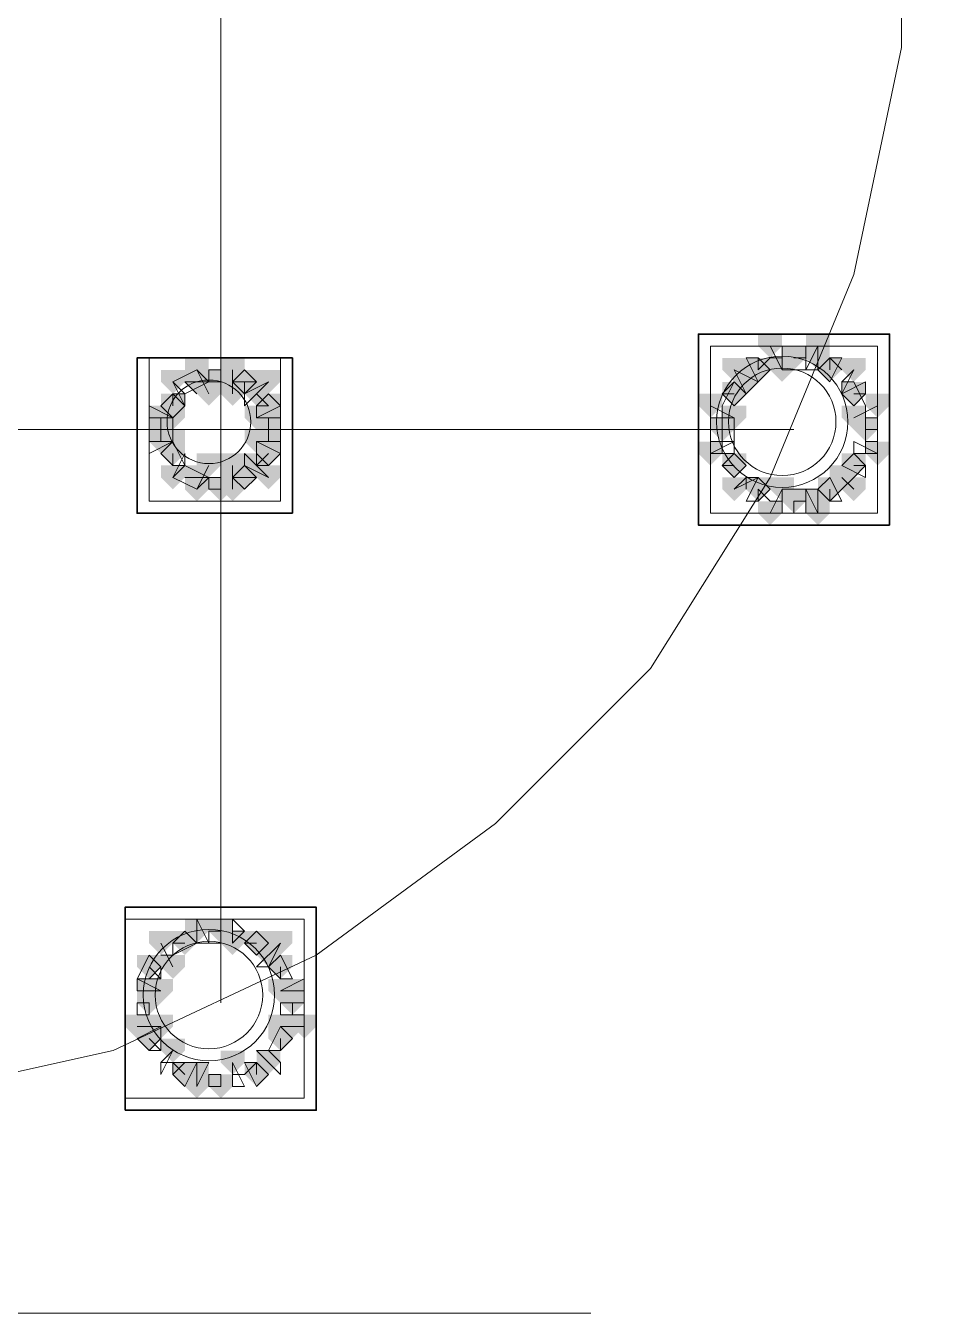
# Model space of a CAD drawing. Header units: millimetres. Extents: x 2315 to 4619, y 1334 to 1897.
# Drawn here: x 3893.54 to 3898.27, y 1534.67 to 1541.26 of the extents above; entities that cross this region are included whole.
import ezdxf

# ---------------------------------------------------------------- set-up
doc = ezdxf.new("R2010")
doc.units = ezdxf.units.MM
doc.linetypes.add('PDF_IMPORT', pattern=[1, 0.8, -0.2])
for name, color, linetype, true_color in [('PDF_10', 7, 'Continuous', 0x00b85c), ('PDF_AXIS', 7, 'Continuous', 0x00b85c), ('PDF_柱构件', 7, 'Continuous', 0x00b85c), ('PDF_转运站初步方案', 7, 'Continuous', 0x00b85c)]:
    doc.layers.add(name, color=color, linetype=linetype, true_color=true_color)
doc.layers.add('PDF_中心线层', color=1, linetype='Continuous')
doc.layers.add('PDF_粗实线层', color=7, linetype='Continuous')

msp = doc.modelspace()

# ---------------------------------------------------------------- hatches: boundary and pattern name
at = {"layer": 'PDF_10', "transparency": 33554559}
for points in [[(3897.4738, 1539.6195), (3897.4128, 1539.6195), (3897.4128, 1539.5584), (3897.4738, 1539.4974), (3897.5349, 1539.5584), (3897.5349, 1539.6195)], [(3897.4738, 1539.6195), (3897.4128, 1539.6195), (3897.4128, 1539.5584), (3897.4738, 1539.4974), (3897.5349, 1539.5584), (3897.5349, 1539.6195)], [(3897.4738, 1539.6195), (3897.4128, 1539.6195), (3897.4128, 1539.5584), (3897.4738, 1539.4974), (3897.5349, 1539.5584), (3897.5349, 1539.6195)], [(3897.2906, 1539.5584), (3897.2295, 1539.5584), (3897.2295, 1539.4974), (3897.2906, 1539.4363), (3897.3517, 1539.4974), (3897.3517, 1539.5584)], [(3897.2906, 1539.5584), (3897.2295, 1539.5584), (3897.2295, 1539.4974), (3897.2906, 1539.4363), (3897.3517, 1539.4974), (3897.3517, 1539.5584)], [(3897.6571, 1539.5584), (3897.596, 1539.5584), (3897.596, 1539.4974), (3897.6571, 1539.4363), (3897.7182, 1539.4974), (3897.7182, 1539.5584)], [(3897.6571, 1539.5584), (3897.596, 1539.5584), (3897.596, 1539.4974), (3897.6571, 1539.4363), (3897.7182, 1539.4974), (3897.7182, 1539.5584)], [(3894.4198, 1539.4974), (3894.3587, 1539.4974), (3894.3587, 1539.4363), (3894.4198, 1539.3752), (3894.4809, 1539.4363), (3894.4809, 1539.4974)], [(3894.4198, 1539.4974), (3894.3587, 1539.4974), (3894.3587, 1539.4363), (3894.4198, 1539.3752), (3894.4809, 1539.4363), (3894.4809, 1539.4974)], [(3894.542, 1539.4974), (3894.4809, 1539.4974), (3894.4809, 1539.4363), (3894.542, 1539.3752), (3894.603, 1539.4363), (3894.603, 1539.4974)], [(3894.542, 1539.4974), (3894.4809, 1539.4974), (3894.4809, 1539.4363), (3894.542, 1539.3752), (3894.603, 1539.4363), (3894.603, 1539.4974)], [(3894.6641, 1539.4974), (3894.603, 1539.4974), (3894.603, 1539.4363), (3894.6641, 1539.3752), (3894.7252, 1539.4363), (3894.7252, 1539.4974)], [(3894.6641, 1539.4974), (3894.603, 1539.4974), (3894.603, 1539.4363), (3894.6641, 1539.3752), (3894.7252, 1539.4363), (3894.7252, 1539.4974)], [(3897.1684, 1539.4363), (3897.1074, 1539.4363), (3897.1074, 1539.3752), (3897.1684, 1539.3141), (3897.2295, 1539.3752), (3897.2295, 1539.4363)], [(3897.1684, 1539.4363), (3897.1074, 1539.4363), (3897.1074, 1539.3752), (3897.1684, 1539.3141), (3897.2295, 1539.3752), (3897.2295, 1539.4363)], [(3897.7793, 1539.4363), (3897.7182, 1539.4363), (3897.7182, 1539.3752), (3897.7793, 1539.3141), (3897.8403, 1539.3752), (3897.8403, 1539.4363)], [(3897.7793, 1539.4363), (3897.7182, 1539.4363), (3897.7182, 1539.3752), (3897.7793, 1539.3141), (3897.8403, 1539.3752), (3897.8403, 1539.4363)], [(3894.2976, 1539.3752), (3894.2365, 1539.3752), (3894.2365, 1539.3141), (3894.2976, 1539.253), (3894.3587, 1539.3141), (3894.3587, 1539.3752)], [(3894.2976, 1539.3752), (3894.2365, 1539.3752), (3894.2365, 1539.3141), (3894.2976, 1539.253), (3894.3587, 1539.3141), (3894.3587, 1539.3752)], [(3894.2976, 1539.3752), (3894.2365, 1539.3752), (3894.2365, 1539.3141), (3894.2976, 1539.253), (3894.3587, 1539.3141), (3894.3587, 1539.3752)], [(3894.7863, 1539.3752), (3894.7252, 1539.3752), (3894.7252, 1539.3141), (3894.7863, 1539.253), (3894.8474, 1539.3141), (3894.8474, 1539.3752)], [(3894.7863, 1539.3752), (3894.7252, 1539.3752), (3894.7252, 1539.3141), (3894.7863, 1539.253), (3894.8474, 1539.3141), (3894.8474, 1539.3752)], [(3894.2365, 1539.253), (3894.1755, 1539.253), (3894.1755, 1539.192), (3894.2365, 1539.1309), (3894.2976, 1539.192), (3894.2976, 1539.253)], [(3894.2365, 1539.253), (3894.1755, 1539.253), (3894.1755, 1539.192), (3894.2365, 1539.1309), (3894.2976, 1539.192), (3894.2976, 1539.253)], [(3894.7863, 1539.253), (3894.7252, 1539.253), (3894.7252, 1539.192), (3894.7863, 1539.1309), (3894.8474, 1539.192), (3894.8474, 1539.253)], [(3894.7863, 1539.253), (3894.7252, 1539.253), (3894.7252, 1539.192), (3894.7863, 1539.1309), (3894.8474, 1539.192), (3894.8474, 1539.253)], [(3897.1074, 1539.253), (3897.0463, 1539.253), (3897.0463, 1539.192), (3897.1074, 1539.1309), (3897.1684, 1539.192), (3897.1684, 1539.253)], [(3897.1074, 1539.253), (3897.0463, 1539.253), (3897.0463, 1539.192), (3897.1074, 1539.1309), (3897.1684, 1539.192), (3897.1684, 1539.253)], [(3897.1074, 1539.253), (3897.0463, 1539.253), (3897.0463, 1539.192), (3897.1074, 1539.1309), (3897.1684, 1539.192), (3897.1684, 1539.253)], [(3897.8403, 1539.253), (3897.7793, 1539.253), (3897.7793, 1539.192), (3897.8403, 1539.1309), (3897.9014, 1539.192), (3897.9014, 1539.253)], [(3897.8403, 1539.253), (3897.7793, 1539.253), (3897.7793, 1539.192), (3897.8403, 1539.1309), (3897.9014, 1539.192), (3897.9014, 1539.253)], [(3894.2976, 1539.1309), (3894.2365, 1539.1309), (3894.2365, 1539.0698), (3894.2976, 1539.0087), (3894.3587, 1539.0698), (3894.3587, 1539.1309)], [(3894.2976, 1539.1309), (3894.2365, 1539.1309), (3894.2365, 1539.0698), (3894.2976, 1539.0087), (3894.3587, 1539.0698), (3894.3587, 1539.1309)], [(3894.7863, 1539.1309), (3894.7252, 1539.1309), (3894.7252, 1539.0698), (3894.7863, 1539.0087), (3894.8474, 1539.0698), (3894.8474, 1539.1309)], [(3894.7863, 1539.1309), (3894.7252, 1539.1309), (3894.7252, 1539.0698), (3894.7863, 1539.0087), (3894.8474, 1539.0698), (3894.8474, 1539.1309)], [(3897.1684, 1539.0698), (3897.1074, 1539.0698), (3897.1074, 1539.0087), (3897.1684, 1538.9476), (3897.2295, 1539.0087), (3897.2295, 1539.0698)], [(3897.1684, 1539.0698), (3897.1074, 1539.0698), (3897.1074, 1539.0087), (3897.1684, 1538.9476), (3897.2295, 1539.0087), (3897.2295, 1539.0698)], [(3897.7793, 1539.0698), (3897.7182, 1539.0698), (3897.7182, 1539.0087), (3897.7793, 1538.9476), (3897.8403, 1539.0087), (3897.8403, 1539.0698)], [(3897.7793, 1539.0698), (3897.7182, 1539.0698), (3897.7182, 1539.0087), (3897.7793, 1538.9476), (3897.8403, 1539.0087), (3897.8403, 1539.0698)], [(3894.4198, 1539.0087), (3894.3587, 1539.0087), (3894.3587, 1538.9476), (3894.4198, 1538.8866), (3894.4809, 1538.9476), (3894.4809, 1539.0087)], [(3894.4198, 1539.0087), (3894.3587, 1539.0087), (3894.3587, 1538.9476), (3894.4198, 1538.8866), (3894.4809, 1538.9476), (3894.4809, 1539.0087)], [(3894.6641, 1539.0087), (3894.603, 1539.0087), (3894.603, 1538.9476), (3894.6641, 1538.8866), (3894.7252, 1538.9476), (3894.7252, 1539.0087)], [(3894.6641, 1539.0087), (3894.603, 1539.0087), (3894.603, 1538.9476), (3894.6641, 1538.8866), (3894.7252, 1538.9476), (3894.7252, 1539.0087)], [(3894.6641, 1539.0087), (3894.603, 1539.0087), (3894.603, 1538.9476), (3894.6641, 1538.8866), (3894.7252, 1538.9476), (3894.7252, 1539.0087)], [(3894.542, 1538.9476), (3894.4809, 1538.9476), (3894.4809, 1538.8866), (3894.542, 1538.8255), (3894.603, 1538.8866), (3894.603, 1538.9476)], [(3894.542, 1538.9476), (3894.4809, 1538.9476), (3894.4809, 1538.8866), (3894.542, 1538.8255), (3894.603, 1538.8866), (3894.603, 1538.9476)], [(3897.2906, 1538.9476), (3897.2295, 1538.9476), (3897.2295, 1538.8866), (3897.2906, 1538.8255), (3897.3517, 1538.8866), (3897.3517, 1538.9476)], [(3897.2906, 1538.9476), (3897.2295, 1538.9476), (3897.2295, 1538.8866), (3897.2906, 1538.8255), (3897.3517, 1538.8866), (3897.3517, 1538.9476)], [(3897.6571, 1538.9476), (3897.596, 1538.9476), (3897.596, 1538.8866), (3897.6571, 1538.8255), (3897.7182, 1538.8866), (3897.7182, 1538.9476)], [(3897.6571, 1538.9476), (3897.596, 1538.9476), (3897.596, 1538.8866), (3897.6571, 1538.8255), (3897.7182, 1538.8866), (3897.7182, 1538.9476)], [(3897.4738, 1538.8866), (3897.4128, 1538.8866), (3897.4128, 1538.8255), (3897.4738, 1538.7644), (3897.5349, 1538.8255), (3897.5349, 1538.8866)], [(3897.4738, 1538.8866), (3897.4128, 1538.8866), (3897.4128, 1538.8255), (3897.4738, 1538.7644), (3897.5349, 1538.8255), (3897.5349, 1538.8866)], [(3894.542, 1536.6876), (3894.4809, 1536.6876), (3894.4809, 1536.6265), (3894.542, 1536.5655), (3894.603, 1536.6265), (3894.603, 1536.6876)], [(3894.542, 1536.6876), (3894.4809, 1536.6876), (3894.4809, 1536.6265), (3894.542, 1536.5655), (3894.603, 1536.6265), (3894.603, 1536.6876)], [(3894.3587, 1536.6265), (3894.2976, 1536.6265), (3894.2976, 1536.5655), (3894.3587, 1536.5044), (3894.4198, 1536.5655), (3894.4198, 1536.6265)], [(3894.3587, 1536.6265), (3894.2976, 1536.6265), (3894.2976, 1536.5655), (3894.3587, 1536.5044), (3894.4198, 1536.5655), (3894.4198, 1536.6265)], [(3894.7252, 1536.6265), (3894.6641, 1536.6265), (3894.6641, 1536.5655), (3894.7252, 1536.5044), (3894.7863, 1536.5655), (3894.7863, 1536.6265)], [(3894.7252, 1536.6265), (3894.6641, 1536.6265), (3894.6641, 1536.5655), (3894.7252, 1536.5044), (3894.7863, 1536.5655), (3894.7863, 1536.6265)], [(3894.7252, 1536.6265), (3894.6641, 1536.6265), (3894.6641, 1536.5655), (3894.7252, 1536.5044), (3894.7863, 1536.5655), (3894.7863, 1536.6265)], [(3894.1755, 1536.5044), (3894.1144, 1536.5044), (3894.1144, 1536.4433), (3894.1755, 1536.3822), (3894.2365, 1536.4433), (3894.2365, 1536.5044)], [(3894.1755, 1536.5044), (3894.1144, 1536.5044), (3894.1144, 1536.4433), (3894.1755, 1536.3822), (3894.2365, 1536.4433), (3894.2365, 1536.5044)], [(3894.8474, 1536.5044), (3894.7863, 1536.5044), (3894.7863, 1536.4433), (3894.8474, 1536.3822), (3894.9084, 1536.4433), (3894.9084, 1536.5044)], [(3894.8474, 1536.5044), (3894.7863, 1536.5044), (3894.7863, 1536.4433), (3894.8474, 1536.3822), (3894.9084, 1536.4433), (3894.9084, 1536.5044)], [(3894.1755, 1536.3211), (3894.1144, 1536.3211), (3894.1144, 1536.2601), (3894.1755, 1536.199), (3894.2365, 1536.2601), (3894.2365, 1536.3211)], [(3894.1755, 1536.3211), (3894.1144, 1536.3211), (3894.1144, 1536.2601), (3894.1755, 1536.199), (3894.2365, 1536.2601), (3894.2365, 1536.3211)], [(3894.9084, 1536.3211), (3894.8474, 1536.3211), (3894.8474, 1536.2601), (3894.9084, 1536.199), (3894.9695, 1536.2601), (3894.9695, 1536.3211)], [(3894.9084, 1536.3211), (3894.8474, 1536.3211), (3894.8474, 1536.2601), (3894.9084, 1536.199), (3894.9695, 1536.2601), (3894.9695, 1536.3211)], [(3894.1755, 1536.1379), (3894.1144, 1536.1379), (3894.1144, 1536.0768), (3894.1755, 1536.0157), (3894.2365, 1536.0768), (3894.2365, 1536.1379)], [(3894.1755, 1536.1379), (3894.1144, 1536.1379), (3894.1144, 1536.0768), (3894.1755, 1536.0157), (3894.2365, 1536.0768), (3894.2365, 1536.1379)], [(3894.8474, 1536.1379), (3894.7863, 1536.1379), (3894.7863, 1536.0768), (3894.8474, 1536.0157), (3894.9084, 1536.0768), (3894.9084, 1536.1379)], [(3894.8474, 1536.1379), (3894.7863, 1536.1379), (3894.7863, 1536.0768), (3894.8474, 1536.0157), (3894.9084, 1536.0768), (3894.9084, 1536.1379)], [(3894.3587, 1535.9547), (3894.2976, 1535.9547), (3894.2976, 1535.8936), (3894.3587, 1535.8325), (3894.4198, 1535.8936), (3894.4198, 1535.9547)], [(3894.3587, 1535.9547), (3894.2976, 1535.9547), (3894.2976, 1535.8936), (3894.3587, 1535.8325), (3894.4198, 1535.8936), (3894.4198, 1535.9547)], [(3894.7252, 1535.9547), (3894.6641, 1535.9547), (3894.6641, 1535.8936), (3894.7252, 1535.8325), (3894.7863, 1535.8936), (3894.7863, 1535.9547)], [(3894.7252, 1535.9547), (3894.6641, 1535.9547), (3894.6641, 1535.8936), (3894.7252, 1535.8325), (3894.7863, 1535.8936), (3894.7863, 1535.9547)], [(3894.542, 1535.8936), (3894.4809, 1535.8936), (3894.4809, 1535.8325), (3894.542, 1535.7714), (3894.603, 1535.8325), (3894.603, 1535.8936)], [(3894.542, 1535.8936), (3894.4809, 1535.8936), (3894.4809, 1535.8325), (3894.542, 1535.7714), (3894.603, 1535.8325), (3894.603, 1535.8936)]]:
    msp.add_hatch(color=6, dxfattribs=at).paths.add_polyline_path(points)
at = {"layer": 'PDF_柱构件', "transparency": 33554559}
for points in [[(3897.3517, 1539.6806), (3897.2906, 1539.6806), (3897.2906, 1539.6195), (3897.3517, 1539.5584), (3897.4128, 1539.6195), (3897.4128, 1539.6806)], [(3897.596, 1539.6806), (3897.5349, 1539.6806), (3897.5349, 1539.6195), (3897.596, 1539.5584), (3897.6571, 1539.6195), (3897.6571, 1539.6806)], [(3897.596, 1539.6195), (3897.5349, 1539.6195), (3897.5349, 1539.5584), (3897.596, 1539.4974), (3897.6571, 1539.5584), (3897.6571, 1539.6195)], [(3894.4198, 1539.5584), (3894.3587, 1539.5584), (3894.3587, 1539.4974), (3894.4198, 1539.4363), (3894.4809, 1539.4974), (3894.4809, 1539.5584)], [(3894.603, 1539.5584), (3894.542, 1539.5584), (3894.542, 1539.4974), (3894.603, 1539.4363), (3894.6641, 1539.4974), (3894.6641, 1539.5584)], [(3897.1684, 1539.5584), (3897.1074, 1539.5584), (3897.1074, 1539.4974), (3897.1684, 1539.4363), (3897.2295, 1539.4974), (3897.2295, 1539.5584)], [(3897.4128, 1539.5584), (3897.3517, 1539.5584), (3897.3517, 1539.4974), (3897.4128, 1539.4363), (3897.4738, 1539.4974), (3897.4738, 1539.5584)], [(3897.7793, 1539.5584), (3897.7182, 1539.5584), (3897.7182, 1539.4974), (3897.7793, 1539.4363), (3897.8403, 1539.4974), (3897.8403, 1539.5584)], [(3894.2976, 1539.4974), (3894.2365, 1539.4974), (3894.2365, 1539.4363), (3894.2976, 1539.3752), (3894.3587, 1539.4363), (3894.3587, 1539.4974)], [(3894.4809, 1539.4363), (3894.4198, 1539.4363), (3894.4198, 1539.3752), (3894.4809, 1539.3141), (3894.542, 1539.3752), (3894.542, 1539.4363)], [(3894.603, 1539.4974), (3894.542, 1539.4974), (3894.542, 1539.4363), (3894.603, 1539.3752), (3894.6641, 1539.4363), (3894.6641, 1539.4974)], [(3894.603, 1539.4363), (3894.542, 1539.4363), (3894.542, 1539.3752), (3894.603, 1539.3141), (3894.6641, 1539.3752), (3894.6641, 1539.4363)], [(3894.7252, 1539.4363), (3894.6641, 1539.4363), (3894.6641, 1539.3752), (3894.7252, 1539.3141), (3894.7863, 1539.3752), (3894.7863, 1539.4363)], [(3894.7863, 1539.4974), (3894.7252, 1539.4974), (3894.7252, 1539.4363), (3894.7863, 1539.3752), (3894.8474, 1539.4363), (3894.8474, 1539.4974)], [(3897.2295, 1539.4974), (3897.1684, 1539.4974), (3897.1684, 1539.4363), (3897.2295, 1539.3752), (3897.2906, 1539.4363), (3897.2906, 1539.4974)], [(3897.0463, 1539.3752), (3896.9852, 1539.3752), (3896.9852, 1539.3141), (3897.0463, 1539.253), (3897.1074, 1539.3141), (3897.1074, 1539.3752)], [(3897.9014, 1539.3752), (3897.8403, 1539.3752), (3897.8403, 1539.3141), (3897.9014, 1539.253), (3897.9625, 1539.3141), (3897.9625, 1539.3752)], [(3894.2365, 1539.3141), (3894.1755, 1539.3141), (3894.1755, 1539.253), (3894.2365, 1539.192), (3894.2976, 1539.253), (3894.2976, 1539.3141)], [(3894.2976, 1539.3141), (3894.2365, 1539.3141), (3894.2365, 1539.253), (3894.2976, 1539.192), (3894.3587, 1539.253), (3894.3587, 1539.3141)], [(3894.7252, 1539.3141), (3894.6641, 1539.3141), (3894.6641, 1539.253), (3894.7252, 1539.192), (3894.7863, 1539.253), (3894.7863, 1539.3141)], [(3894.7863, 1539.3141), (3894.7252, 1539.3141), (3894.7252, 1539.253), (3894.7863, 1539.192), (3894.8474, 1539.253), (3894.8474, 1539.3141)], [(3897.1684, 1539.3141), (3897.1074, 1539.3141), (3897.1074, 1539.253), (3897.1684, 1539.192), (3897.2295, 1539.253), (3897.2295, 1539.3141)], [(3897.7793, 1539.3141), (3897.7182, 1539.3141), (3897.7182, 1539.253), (3897.7793, 1539.192), (3897.8403, 1539.253), (3897.8403, 1539.3141)], [(3894.2365, 1539.192), (3894.1755, 1539.192), (3894.1755, 1539.1309), (3894.2365, 1539.0698), (3894.2976, 1539.1309), (3894.2976, 1539.192)], [(3894.2976, 1539.192), (3894.2365, 1539.192), (3894.2365, 1539.1309), (3894.2976, 1539.0698), (3894.3587, 1539.1309), (3894.3587, 1539.192)], [(3894.7252, 1539.192), (3894.6641, 1539.192), (3894.6641, 1539.1309), (3894.7252, 1539.0698), (3894.7863, 1539.1309), (3894.7863, 1539.192)], [(3894.7863, 1539.192), (3894.7252, 1539.192), (3894.7252, 1539.1309), (3894.7863, 1539.0698), (3894.8474, 1539.1309), (3894.8474, 1539.192)], [(3897.0463, 1539.1309), (3896.9852, 1539.1309), (3896.9852, 1539.0698), (3897.0463, 1539.0087), (3897.1074, 1539.0698), (3897.1074, 1539.1309)], [(3897.9014, 1539.1309), (3897.8403, 1539.1309), (3897.8403, 1539.0698), (3897.9014, 1539.0087), (3897.9625, 1539.0698), (3897.9625, 1539.1309)], [(3894.4809, 1539.0698), (3894.4198, 1539.0698), (3894.4198, 1539.0087), (3894.4809, 1538.9476), (3894.542, 1539.0087), (3894.542, 1539.0698)], [(3894.603, 1539.0698), (3894.542, 1539.0698), (3894.542, 1539.0087), (3894.603, 1538.9476), (3894.6641, 1539.0087), (3894.6641, 1539.0698)], [(3894.7252, 1539.0698), (3894.6641, 1539.0698), (3894.6641, 1539.0087), (3894.7252, 1538.9476), (3894.7863, 1539.0087), (3894.7863, 1539.0698)], [(3894.2976, 1539.0087), (3894.2365, 1539.0087), (3894.2365, 1538.9476), (3894.2976, 1538.8866), (3894.3587, 1538.9476), (3894.3587, 1539.0087)], [(3894.603, 1539.0087), (3894.542, 1539.0087), (3894.542, 1538.9476), (3894.603, 1538.8866), (3894.6641, 1538.9476), (3894.6641, 1539.0087)], [(3894.7863, 1539.0087), (3894.7252, 1539.0087), (3894.7252, 1538.9476), (3894.7863, 1538.8866), (3894.8474, 1538.9476), (3894.8474, 1539.0087)], [(3897.7182, 1539.0087), (3897.6571, 1539.0087), (3897.6571, 1538.9476), (3897.7182, 1538.8866), (3897.7793, 1538.9476), (3897.7793, 1539.0087)], [(3894.4198, 1538.9476), (3894.3587, 1538.9476), (3894.3587, 1538.8866), (3894.4198, 1538.8255), (3894.4809, 1538.8866), (3894.4809, 1538.9476)], [(3894.603, 1538.9476), (3894.542, 1538.9476), (3894.542, 1538.8866), (3894.603, 1538.8255), (3894.6641, 1538.8866), (3894.6641, 1538.9476)], [(3897.1684, 1538.9476), (3897.1074, 1538.9476), (3897.1074, 1538.8866), (3897.1684, 1538.8255), (3897.2295, 1538.8866), (3897.2295, 1538.9476)], [(3897.4128, 1538.9476), (3897.3517, 1538.9476), (3897.3517, 1538.8866), (3897.4128, 1538.8255), (3897.4738, 1538.8866), (3897.4738, 1538.9476)], [(3897.7793, 1538.9476), (3897.7182, 1538.9476), (3897.7182, 1538.8866), (3897.7793, 1538.8255), (3897.8403, 1538.8866), (3897.8403, 1538.9476)], [(3897.596, 1538.8866), (3897.5349, 1538.8866), (3897.5349, 1538.8255), (3897.596, 1538.7644), (3897.6571, 1538.8255), (3897.6571, 1538.8866)], [(3897.3517, 1538.8255), (3897.2906, 1538.8255), (3897.2906, 1538.7644), (3897.3517, 1538.7033), (3897.4128, 1538.7644), (3897.4128, 1538.8255)], [(3897.596, 1538.8255), (3897.5349, 1538.8255), (3897.5349, 1538.7644), (3897.596, 1538.7033), (3897.6571, 1538.7644), (3897.6571, 1538.8255)], [(3894.4198, 1536.6876), (3894.3587, 1536.6876), (3894.3587, 1536.6265), (3894.4198, 1536.5655), (3894.4809, 1536.6265), (3894.4809, 1536.6876)], [(3894.2365, 1536.6265), (3894.1755, 1536.6265), (3894.1755, 1536.5655), (3894.2365, 1536.5044), (3894.2976, 1536.5655), (3894.2976, 1536.6265)], [(3894.603, 1536.6265), (3894.542, 1536.6265), (3894.542, 1536.5655), (3894.603, 1536.5044), (3894.6641, 1536.5655), (3894.6641, 1536.6265)], [(3894.8474, 1536.6265), (3894.7863, 1536.6265), (3894.7863, 1536.5655), (3894.8474, 1536.5044), (3894.9084, 1536.5655), (3894.9084, 1536.6265)], [(3894.7863, 1536.5655), (3894.7252, 1536.5655), (3894.7252, 1536.5044), (3894.7863, 1536.4433), (3894.8474, 1536.5044), (3894.8474, 1536.5655)], [(3894.2976, 1536.5044), (3894.2365, 1536.5044), (3894.2365, 1536.4433), (3894.2976, 1536.3822), (3894.3587, 1536.4433), (3894.3587, 1536.5044)], [(3894.1755, 1536.3822), (3894.1144, 1536.3822), (3894.1144, 1536.3211), (3894.1755, 1536.2601), (3894.2365, 1536.3211), (3894.2365, 1536.3822)], [(3894.2365, 1536.3822), (3894.1755, 1536.3822), (3894.1755, 1536.3211), (3894.2365, 1536.2601), (3894.2976, 1536.3211), (3894.2976, 1536.3822)], [(3894.8474, 1536.3822), (3894.7863, 1536.3822), (3894.7863, 1536.3211), (3894.8474, 1536.2601), (3894.9084, 1536.3211), (3894.9084, 1536.3822)], [(3894.9084, 1536.3822), (3894.8474, 1536.3822), (3894.8474, 1536.3211), (3894.9084, 1536.2601), (3894.9695, 1536.3211), (3894.9695, 1536.3822)], [(3894.1144, 1536.199), (3894.0533, 1536.199), (3894.0533, 1536.1379), (3894.1144, 1536.0768), (3894.1755, 1536.1379), (3894.1755, 1536.199)], [(3894.1755, 1536.199), (3894.1144, 1536.199), (3894.1144, 1536.1379), (3894.1755, 1536.0768), (3894.2365, 1536.1379), (3894.2365, 1536.199)], [(3894.2365, 1536.199), (3894.1755, 1536.199), (3894.1755, 1536.1379), (3894.2365, 1536.0768), (3894.2976, 1536.1379), (3894.2976, 1536.199)], [(3894.8474, 1536.199), (3894.7863, 1536.199), (3894.7863, 1536.1379), (3894.8474, 1536.0768), (3894.9084, 1536.1379), (3894.9084, 1536.199)], [(3894.9084, 1536.199), (3894.8474, 1536.199), (3894.8474, 1536.1379), (3894.9084, 1536.0768), (3894.9695, 1536.1379), (3894.9695, 1536.199)], [(3894.9695, 1536.199), (3894.9084, 1536.199), (3894.9084, 1536.1379), (3894.9695, 1536.0768), (3895.0306, 1536.1379), (3895.0306, 1536.199)], [(3894.2976, 1536.0768), (3894.2365, 1536.0768), (3894.2365, 1536.0157), (3894.2976, 1535.9547), (3894.3587, 1536.0157), (3894.3587, 1536.0768)], [(3894.603, 1536.0157), (3894.542, 1536.0157), (3894.542, 1535.9547), (3894.603, 1535.8936), (3894.6641, 1535.9547), (3894.6641, 1536.0157)], [(3894.7863, 1536.0157), (3894.7252, 1536.0157), (3894.7252, 1535.9547), (3894.7863, 1535.8936), (3894.8474, 1535.9547), (3894.8474, 1536.0157)], [(3894.4198, 1535.9547), (3894.3587, 1535.9547), (3894.3587, 1535.8936), (3894.4198, 1535.8325), (3894.4809, 1535.8936), (3894.4809, 1535.9547)], [(3894.4198, 1535.8936), (3894.3587, 1535.8936), (3894.3587, 1535.8325), (3894.4198, 1535.7714), (3894.4809, 1535.8325), (3894.4809, 1535.8936)]]:
    msp.add_hatch(color=6, dxfattribs=at).paths.add_polyline_path(points)
at = {"layer": 'PDF_转运站初步方案', "transparency": 33554559}
for points in [[(3897.4738, 1539.6195), (3897.4128, 1539.6195), (3897.4128, 1539.5584), (3897.4738, 1539.4974), (3897.5349, 1539.5584), (3897.5349, 1539.6195)], [(3897.4738, 1539.6195), (3897.4128, 1539.6195), (3897.4128, 1539.5584), (3897.4738, 1539.4974), (3897.5349, 1539.5584), (3897.5349, 1539.6195)], [(3897.2906, 1539.5584), (3897.2295, 1539.5584), (3897.2295, 1539.4974), (3897.2906, 1539.4363), (3897.3517, 1539.4974), (3897.3517, 1539.5584)], [(3897.2906, 1539.5584), (3897.2295, 1539.5584), (3897.2295, 1539.4974), (3897.2906, 1539.4363), (3897.3517, 1539.4974), (3897.3517, 1539.5584)], [(3897.6571, 1539.5584), (3897.596, 1539.5584), (3897.596, 1539.4974), (3897.6571, 1539.4363), (3897.7182, 1539.4974), (3897.7182, 1539.5584)], [(3897.6571, 1539.5584), (3897.596, 1539.5584), (3897.596, 1539.4974), (3897.6571, 1539.4363), (3897.7182, 1539.4974), (3897.7182, 1539.5584)], [(3894.4198, 1539.4974), (3894.3587, 1539.4974), (3894.3587, 1539.4363), (3894.4198, 1539.3752), (3894.4809, 1539.4363), (3894.4809, 1539.4974)], [(3894.4198, 1539.4974), (3894.3587, 1539.4974), (3894.3587, 1539.4363), (3894.4198, 1539.3752), (3894.4809, 1539.4363), (3894.4809, 1539.4974)], [(3894.542, 1539.4974), (3894.4809, 1539.4974), (3894.4809, 1539.4363), (3894.542, 1539.3752), (3894.603, 1539.4363), (3894.603, 1539.4974)], [(3894.542, 1539.4974), (3894.4809, 1539.4974), (3894.4809, 1539.4363), (3894.542, 1539.3752), (3894.603, 1539.4363), (3894.603, 1539.4974)], [(3894.6641, 1539.4974), (3894.603, 1539.4974), (3894.603, 1539.4363), (3894.6641, 1539.3752), (3894.7252, 1539.4363), (3894.7252, 1539.4974)], [(3894.6641, 1539.4974), (3894.603, 1539.4974), (3894.603, 1539.4363), (3894.6641, 1539.3752), (3894.7252, 1539.4363), (3894.7252, 1539.4974)], [(3897.1684, 1539.4363), (3897.1074, 1539.4363), (3897.1074, 1539.3752), (3897.1684, 1539.3141), (3897.2295, 1539.3752), (3897.2295, 1539.4363)], [(3897.1684, 1539.4363), (3897.1074, 1539.4363), (3897.1074, 1539.3752), (3897.1684, 1539.3141), (3897.2295, 1539.3752), (3897.2295, 1539.4363)], [(3897.7793, 1539.4363), (3897.7182, 1539.4363), (3897.7182, 1539.3752), (3897.7793, 1539.3141), (3897.8403, 1539.3752), (3897.8403, 1539.4363)], [(3897.7793, 1539.4363), (3897.7182, 1539.4363), (3897.7182, 1539.3752), (3897.7793, 1539.3141), (3897.8403, 1539.3752), (3897.8403, 1539.4363)], [(3894.2976, 1539.3752), (3894.2365, 1539.3752), (3894.2365, 1539.3141), (3894.2976, 1539.253), (3894.3587, 1539.3141), (3894.3587, 1539.3752)], [(3894.2976, 1539.3752), (3894.2365, 1539.3752), (3894.2365, 1539.3141), (3894.2976, 1539.253), (3894.3587, 1539.3141), (3894.3587, 1539.3752)], [(3894.7863, 1539.3752), (3894.7252, 1539.3752), (3894.7252, 1539.3141), (3894.7863, 1539.253), (3894.8474, 1539.3141), (3894.8474, 1539.3752)], [(3894.7863, 1539.3752), (3894.7252, 1539.3752), (3894.7252, 1539.3141), (3894.7863, 1539.253), (3894.8474, 1539.3141), (3894.8474, 1539.3752)], [(3894.2365, 1539.253), (3894.1755, 1539.253), (3894.1755, 1539.192), (3894.2365, 1539.1309), (3894.2976, 1539.192), (3894.2976, 1539.253)], [(3894.2365, 1539.253), (3894.1755, 1539.253), (3894.1755, 1539.192), (3894.2365, 1539.1309), (3894.2976, 1539.192), (3894.2976, 1539.253)], [(3894.7863, 1539.253), (3894.7252, 1539.253), (3894.7252, 1539.192), (3894.7863, 1539.1309), (3894.8474, 1539.192), (3894.8474, 1539.253)], [(3894.7863, 1539.253), (3894.7252, 1539.253), (3894.7252, 1539.192), (3894.7863, 1539.1309), (3894.8474, 1539.192), (3894.8474, 1539.253)], [(3897.1074, 1539.253), (3897.0463, 1539.253), (3897.0463, 1539.192), (3897.1074, 1539.1309), (3897.1684, 1539.192), (3897.1684, 1539.253)], [(3897.1074, 1539.253), (3897.0463, 1539.253), (3897.0463, 1539.192), (3897.1074, 1539.1309), (3897.1684, 1539.192), (3897.1684, 1539.253)], [(3897.8403, 1539.253), (3897.7793, 1539.253), (3897.7793, 1539.192), (3897.8403, 1539.1309), (3897.9014, 1539.192), (3897.9014, 1539.253)], [(3897.8403, 1539.253), (3897.7793, 1539.253), (3897.7793, 1539.192), (3897.8403, 1539.1309), (3897.9014, 1539.192), (3897.9014, 1539.253)], [(3894.2976, 1539.1309), (3894.2365, 1539.1309), (3894.2365, 1539.0698), (3894.2976, 1539.0087), (3894.3587, 1539.0698), (3894.3587, 1539.1309)], [(3894.2976, 1539.1309), (3894.2365, 1539.1309), (3894.2365, 1539.0698), (3894.2976, 1539.0087), (3894.3587, 1539.0698), (3894.3587, 1539.1309)], [(3894.7863, 1539.1309), (3894.7252, 1539.1309), (3894.7252, 1539.0698), (3894.7863, 1539.0087), (3894.8474, 1539.0698), (3894.8474, 1539.1309)], [(3894.7863, 1539.1309), (3894.7252, 1539.1309), (3894.7252, 1539.0698), (3894.7863, 1539.0087), (3894.8474, 1539.0698), (3894.8474, 1539.1309)], [(3897.1684, 1539.0698), (3897.1074, 1539.0698), (3897.1074, 1539.0087), (3897.1684, 1538.9476), (3897.2295, 1539.0087), (3897.2295, 1539.0698)], [(3897.1684, 1539.0698), (3897.1074, 1539.0698), (3897.1074, 1539.0087), (3897.1684, 1538.9476), (3897.2295, 1539.0087), (3897.2295, 1539.0698)], [(3897.7793, 1539.0698), (3897.7182, 1539.0698), (3897.7182, 1539.0087), (3897.7793, 1538.9476), (3897.8403, 1539.0087), (3897.8403, 1539.0698)], [(3897.7793, 1539.0698), (3897.7182, 1539.0698), (3897.7182, 1539.0087), (3897.7793, 1538.9476), (3897.8403, 1539.0087), (3897.8403, 1539.0698)], [(3894.4198, 1539.0087), (3894.3587, 1539.0087), (3894.3587, 1538.9476), (3894.4198, 1538.8866), (3894.4809, 1538.9476), (3894.4809, 1539.0087)], [(3894.4198, 1539.0087), (3894.3587, 1539.0087), (3894.3587, 1538.9476), (3894.4198, 1538.8866), (3894.4809, 1538.9476), (3894.4809, 1539.0087)], [(3894.6641, 1539.0087), (3894.603, 1539.0087), (3894.603, 1538.9476), (3894.6641, 1538.8866), (3894.7252, 1538.9476), (3894.7252, 1539.0087)], [(3894.6641, 1539.0087), (3894.603, 1539.0087), (3894.603, 1538.9476), (3894.6641, 1538.8866), (3894.7252, 1538.9476), (3894.7252, 1539.0087)], [(3894.542, 1538.9476), (3894.4809, 1538.9476), (3894.4809, 1538.8866), (3894.542, 1538.8255), (3894.603, 1538.8866), (3894.603, 1538.9476)], [(3894.542, 1538.9476), (3894.4809, 1538.9476), (3894.4809, 1538.8866), (3894.542, 1538.8255), (3894.603, 1538.8866), (3894.603, 1538.9476)], [(3897.2906, 1538.9476), (3897.2295, 1538.9476), (3897.2295, 1538.8866), (3897.2906, 1538.8255), (3897.3517, 1538.8866), (3897.3517, 1538.9476)], [(3897.2906, 1538.9476), (3897.2295, 1538.9476), (3897.2295, 1538.8866), (3897.2906, 1538.8255), (3897.3517, 1538.8866), (3897.3517, 1538.9476)], [(3897.6571, 1538.9476), (3897.596, 1538.9476), (3897.596, 1538.8866), (3897.6571, 1538.8255), (3897.7182, 1538.8866), (3897.7182, 1538.9476)], [(3897.6571, 1538.9476), (3897.596, 1538.9476), (3897.596, 1538.8866), (3897.6571, 1538.8255), (3897.7182, 1538.8866), (3897.7182, 1538.9476)], [(3897.4738, 1538.8866), (3897.4128, 1538.8866), (3897.4128, 1538.8255), (3897.4738, 1538.7644), (3897.5349, 1538.8255), (3897.5349, 1538.8866)], [(3897.4738, 1538.8866), (3897.4128, 1538.8866), (3897.4128, 1538.8255), (3897.4738, 1538.7644), (3897.5349, 1538.8255), (3897.5349, 1538.8866)], [(3894.542, 1536.6876), (3894.4809, 1536.6876), (3894.4809, 1536.6265), (3894.542, 1536.5655), (3894.603, 1536.6265), (3894.603, 1536.6876)], [(3894.542, 1536.6876), (3894.4809, 1536.6876), (3894.4809, 1536.6265), (3894.542, 1536.5655), (3894.603, 1536.6265), (3894.603, 1536.6876)], [(3894.3587, 1536.6265), (3894.2976, 1536.6265), (3894.2976, 1536.5655), (3894.3587, 1536.5044), (3894.4198, 1536.5655), (3894.4198, 1536.6265)], [(3894.3587, 1536.6265), (3894.2976, 1536.6265), (3894.2976, 1536.5655), (3894.3587, 1536.5044), (3894.4198, 1536.5655), (3894.4198, 1536.6265)], [(3894.7252, 1536.6265), (3894.6641, 1536.6265), (3894.6641, 1536.5655), (3894.7252, 1536.5044), (3894.7863, 1536.5655), (3894.7863, 1536.6265)], [(3894.7252, 1536.6265), (3894.6641, 1536.6265), (3894.6641, 1536.5655), (3894.7252, 1536.5044), (3894.7863, 1536.5655), (3894.7863, 1536.6265)], [(3894.1755, 1536.5044), (3894.1144, 1536.5044), (3894.1144, 1536.4433), (3894.1755, 1536.3822), (3894.2365, 1536.4433), (3894.2365, 1536.5044)], [(3894.1755, 1536.5044), (3894.1144, 1536.5044), (3894.1144, 1536.4433), (3894.1755, 1536.3822), (3894.2365, 1536.4433), (3894.2365, 1536.5044)], [(3894.8474, 1536.5044), (3894.7863, 1536.5044), (3894.7863, 1536.4433), (3894.8474, 1536.3822), (3894.9084, 1536.4433), (3894.9084, 1536.5044)], [(3894.8474, 1536.5044), (3894.7863, 1536.5044), (3894.7863, 1536.4433), (3894.8474, 1536.3822), (3894.9084, 1536.4433), (3894.9084, 1536.5044)], [(3894.1755, 1536.3211), (3894.1144, 1536.3211), (3894.1144, 1536.2601), (3894.1755, 1536.199), (3894.2365, 1536.2601), (3894.2365, 1536.3211)], [(3894.1755, 1536.3211), (3894.1144, 1536.3211), (3894.1144, 1536.2601), (3894.1755, 1536.199), (3894.2365, 1536.2601), (3894.2365, 1536.3211)], [(3894.9084, 1536.3211), (3894.8474, 1536.3211), (3894.8474, 1536.2601), (3894.9084, 1536.199), (3894.9695, 1536.2601), (3894.9695, 1536.3211)], [(3894.9084, 1536.3211), (3894.8474, 1536.3211), (3894.8474, 1536.2601), (3894.9084, 1536.199), (3894.9695, 1536.2601), (3894.9695, 1536.3211)], [(3894.1755, 1536.1379), (3894.1144, 1536.1379), (3894.1144, 1536.0768), (3894.1755, 1536.0157), (3894.2365, 1536.0768), (3894.2365, 1536.1379)], [(3894.1755, 1536.1379), (3894.1144, 1536.1379), (3894.1144, 1536.0768), (3894.1755, 1536.0157), (3894.2365, 1536.0768), (3894.2365, 1536.1379)], [(3894.8474, 1536.1379), (3894.7863, 1536.1379), (3894.7863, 1536.0768), (3894.8474, 1536.0157), (3894.9084, 1536.0768), (3894.9084, 1536.1379)], [(3894.8474, 1536.1379), (3894.7863, 1536.1379), (3894.7863, 1536.0768), (3894.8474, 1536.0157), (3894.9084, 1536.0768), (3894.9084, 1536.1379)], [(3894.3587, 1535.9547), (3894.2976, 1535.9547), (3894.2976, 1535.8936), (3894.3587, 1535.8325), (3894.4198, 1535.8936), (3894.4198, 1535.9547)], [(3894.3587, 1535.9547), (3894.2976, 1535.9547), (3894.2976, 1535.8936), (3894.3587, 1535.8325), (3894.4198, 1535.8936), (3894.4198, 1535.9547)], [(3894.7252, 1535.9547), (3894.6641, 1535.9547), (3894.6641, 1535.8936), (3894.7252, 1535.8325), (3894.7863, 1535.8936), (3894.7863, 1535.9547)], [(3894.7252, 1535.9547), (3894.6641, 1535.9547), (3894.6641, 1535.8936), (3894.7252, 1535.8325), (3894.7863, 1535.8936), (3894.7863, 1535.9547)], [(3894.542, 1535.8936), (3894.4809, 1535.8936), (3894.4809, 1535.8325), (3894.542, 1535.7714), (3894.603, 1535.8325), (3894.603, 1535.8936)], [(3894.542, 1535.8936), (3894.4809, 1535.8936), (3894.4809, 1535.8325), (3894.542, 1535.7714), (3894.603, 1535.8325), (3894.603, 1535.8936)]]:
    msp.add_hatch(color=6, dxfattribs=at).paths.add_polyline_path(points)

# ---------------------------------------------------------------- linework, layer by layer
at = {"layer": 'PDF_10', "color": 6, "lineweight": 18}
for points in [[(3897.2906, 1539.5584), (3897.2906, 1539.4974), (3897.3517, 1539.5584)], [(3897.4738, 1539.5584), (3897.5349, 1539.5584)], [(3897.6571, 1539.4974), (3897.6571, 1539.5584), (3897.7182, 1539.4974)], [(3894.4198, 1539.3752), (3894.3587, 1539.4363), (3894.4198, 1539.4363)], [(3894.4809, 1539.4363), (3894.542, 1539.4363), (3894.542, 1539.4974)], [(3894.603, 1539.4363), (3894.7252, 1539.4363)], [(3894.6641, 1539.3752), (3894.6641, 1539.4363)], [(3897.1074, 1539.3141), (3897.1684, 1539.4363)], [(3897.7793, 1539.4363), (3897.8403, 1539.3141)], [(3894.2976, 1539.3141), (3894.2976, 1539.3752)], [(3894.7252, 1539.3752), (3894.7863, 1539.3141), (3894.7252, 1539.3141)], [(3897.1684, 1539.3752), (3897.1074, 1539.3752)], [(3897.7793, 1539.3752), (3897.8403, 1539.3752)], [(3894.2365, 1539.1309), (3894.2365, 1539.253)], [(3894.7863, 1539.253), (3894.7863, 1539.1309)], [(3897.1074, 1539.1309), (3897.1074, 1539.253)], [(3897.8403, 1539.253), (3897.8403, 1539.1309)], [(3894.2976, 1539.192), (3894.2365, 1539.192)], [(3894.7863, 1539.192), (3894.8474, 1539.192)], [(3897.8403, 1539.192), (3897.9014, 1539.192)], [(3894.2976, 1539.0087), (3894.2976, 1539.0698), (3894.2976, 1539.0087)], [(3894.7863, 1539.0698), (3894.7252, 1539.0087)], [(3894.7252, 1539.0698), (3894.7863, 1539.0087)], [(3897.1684, 1538.9476), (3897.1074, 1539.0087), (3897.1684, 1539.0087)], [(3897.7793, 1539.0087), (3897.8403, 1539.0087), (3897.7793, 1538.9476)], [(3894.3587, 1538.9476), (3894.4198, 1538.9476), (3894.3587, 1538.9476)], [(3894.542, 1538.9476), (3894.542, 1538.8866), (3894.4809, 1538.8866)], [(3894.7252, 1538.9476), (3894.603, 1538.9476)], [(3897.3517, 1538.8255), (3897.2906, 1538.8866), (3897.2906, 1538.8255)], [(3897.7182, 1538.8866), (3897.6571, 1538.8255), (3897.6571, 1538.8866)], [(3897.5349, 1538.8255), (3897.4738, 1538.8255), (3897.4738, 1538.7644)], [(3894.542, 1536.5655), (3894.542, 1536.6265), (3894.4809, 1536.6265)], [(3894.2976, 1536.5655), (3894.3587, 1536.5655), (3894.2976, 1536.5655)], [(3894.7252, 1536.5655), (3894.6641, 1536.5655)], [(3894.2365, 1536.4433), (3894.1755, 1536.3822)], [(3894.2365, 1536.3822), (3894.1755, 1536.4433)], [(3894.8474, 1536.4433), (3894.8474, 1536.3822), (3894.8474, 1536.4433)], [(3894.1144, 1536.2601), (3894.1755, 1536.2601), (3894.1755, 1536.199)], [(3894.9084, 1536.199), (3894.9084, 1536.2601), (3894.8474, 1536.2601)], [(3894.1755, 1536.0768), (3894.2365, 1536.0157)], [(3894.2365, 1536.0768), (3894.1755, 1536.0157)], [(3894.8474, 1536.0157), (3894.8474, 1536.0768), (3894.8474, 1536.0157)], [(3894.2976, 1535.9547), (3894.3587, 1535.8936)], [(3894.3587, 1535.9547), (3894.2976, 1535.8936)], [(3894.6641, 1535.8936), (3894.7252, 1535.9547), (3894.7252, 1535.8936)], [(3894.4809, 1535.8325), (3894.542, 1535.8325), (3894.542, 1535.8936)]]:
    msp.add_lwpolyline(points, dxfattribs=at)
at = {"layer": 'PDF_AXIS', "color": 6, "lineweight": 18}
for points in [[(3897.9014, 1538.7644), (3897.9014, 1539.6195), (3897.0463, 1539.6195), (3897.0463, 1538.7644)], [(3894.8474, 1538.8255), (3894.8474, 1539.5584), (3894.1755, 1539.5584), (3894.1755, 1538.8255)], [(3894.0533, 1535.7714), (3894.0533, 1536.6876), (3894.9695, 1536.6876), (3894.9695, 1535.7714)]]:
    msp.add_lwpolyline(points, close=True, dxfattribs=at)
at = {"layer": 'PDF_中心线层', "color": 5, "linetype": 'PDF_IMPORT', "lineweight": 18, "ltscale": 14.048656}
msp.add_lwpolyline([(3843.0506, 1534.672), (3913.0495, 1534.672), (3913.0495, 1561.6698), (3843.0506, 1561.6698), (3843.0506, 1534.672)], dxfattribs=at)
at = {"layer": 'PDF_中心线层', "color": 6, "lineweight": 18}
for points in [[(3894.542, 1547.1325), (3894.542, 1536.2601)], [(3898.0236, 1541.6352), (3898.0236, 1541.1466), (3897.7793, 1539.986), (3897.3517, 1538.9476), (3896.7409, 1537.9703), (3895.9468, 1537.1763), (3895.0306, 1536.5044), (3893.9922, 1536.0157), (3892.8928, 1535.7714), (3891.7322, 1535.7103), (3890.6328, 1535.8325), (3889.5333, 1536.2601), (3888.9836, 1536.5655)], [(3897.4738, 1539.192), (3886.6014, 1539.192)]]:
    msp.add_lwpolyline(points, dxfattribs=at)
at = {"layer": 'PDF_柱构件', "color": 6, "lineweight": 18}
for points in [[(3897.3517, 1539.6195), (3897.4128, 1539.4974)], [(3897.4128, 1539.4974), (3897.5349, 1539.4974), (3897.5349, 1539.6195), (3897.4128, 1539.6195)], [(3897.596, 1539.6195), (3897.5349, 1539.4974), (3897.596, 1539.4974)], [(3897.2906, 1539.4363), (3897.3517, 1539.4974), (3897.2906, 1539.5584), (3897.2295, 1539.5584)], [(3897.596, 1539.4974), (3897.6571, 1539.4363), (3897.7182, 1539.5584), (3897.6571, 1539.5584)], [(3894.3587, 1539.3752), (3894.4809, 1539.4363), (3894.4198, 1539.4974), (3894.2976, 1539.4363)], [(3894.2976, 1539.4363), (3894.3587, 1539.3141), (3894.3587, 1539.3752)], [(3894.4198, 1539.4974), (3894.4809, 1539.3752)], [(3894.4809, 1539.4363), (3894.542, 1539.4363), (3894.542, 1539.4974), (3894.4809, 1539.4974)], [(3894.603, 1539.4974), (3894.603, 1539.3752)], [(3894.603, 1539.4363), (3894.6641, 1539.3752), (3894.7252, 1539.4363), (3894.6641, 1539.4974)], [(3894.7863, 1539.4363), (3894.6641, 1539.3752), (3894.6641, 1539.3141)], [(3897.1684, 1539.3141), (3897.2295, 1539.3752), (3897.1684, 1539.4363), (3897.1074, 1539.3752)], [(3897.1684, 1539.4974), (3897.2295, 1539.3752), (3897.2906, 1539.4363)], [(3897.7793, 1539.4974), (3897.7182, 1539.4363), (3897.7182, 1539.3752)], [(3897.7182, 1539.3752), (3897.7793, 1539.3141), (3897.8403, 1539.3752), (3897.8403, 1539.4363)], [(3894.2976, 1539.253), (3894.3587, 1539.3141), (3894.2976, 1539.3752), (3894.2365, 1539.3141)], [(3894.7252, 1539.3141), (3894.7252, 1539.253), (3894.8474, 1539.3141), (3894.7863, 1539.3752)], [(3894.1755, 1539.253), (3894.2976, 1539.253), (3894.1755, 1539.3141)], [(3894.8474, 1539.3141), (3894.7252, 1539.253), (3894.8474, 1539.253)], [(3897.0463, 1539.3141), (3897.1684, 1539.253)], [(3897.9014, 1539.3141), (3897.7793, 1539.253)], [(3894.2976, 1539.1309), (3894.2976, 1539.253), (3894.2365, 1539.253), (3894.2365, 1539.1309)], [(3894.7863, 1539.253), (3894.7863, 1539.1309), (3894.8474, 1539.1309), (3894.8474, 1539.253)], [(3897.1684, 1539.1309), (3897.1684, 1539.253), (3897.0463, 1539.253), (3897.0463, 1539.1309)], [(3897.8403, 1539.253), (3897.8403, 1539.1309), (3897.9014, 1539.1309), (3897.9014, 1539.253)], [(3894.1755, 1539.0698), (3894.2976, 1539.1309), (3894.1755, 1539.1309)], [(3894.3587, 1539.0087), (3894.2976, 1539.1309), (3894.2365, 1539.0698), (3894.2976, 1539.0087)], [(3894.8474, 1539.1309), (3894.7252, 1539.1309), (3894.8474, 1539.0698)], [(3894.7252, 1539.1309), (3894.7252, 1539.0087), (3894.7863, 1539.0087), (3894.8474, 1539.0698)], [(3897.0463, 1539.0698), (3897.1684, 1539.0698), (3897.1684, 1539.1309)], [(3897.9014, 1539.0698), (3897.7793, 1539.1309), (3897.7793, 1539.0698)], [(3894.2976, 1538.9476), (3894.3587, 1539.0087), (3894.3587, 1539.0698)], [(3894.7863, 1538.9476), (3894.6641, 1539.0698), (3894.6641, 1539.0087)], [(3897.2295, 1539.0087), (3897.1684, 1539.0698), (3897.1074, 1539.0087), (3897.1684, 1538.9476)], [(3897.7793, 1539.0698), (3897.7182, 1539.0087), (3897.8403, 1538.9476), (3897.8403, 1539.0087)], [(3894.4809, 1538.9476), (3894.3587, 1539.0087), (3894.2976, 1538.9476), (3894.4198, 1538.8866)], [(3894.4198, 1538.8866), (3894.4809, 1539.0087)], [(3894.603, 1538.8866), (3894.603, 1539.0087)], [(3894.6641, 1539.0087), (3894.603, 1538.9476), (3894.6641, 1538.8866), (3894.7252, 1538.9476)], [(3894.542, 1538.9476), (3894.4809, 1538.9476), (3894.4809, 1538.8866), (3894.542, 1538.8866)], [(3897.1684, 1538.8866), (3897.2906, 1538.9476), (3897.2295, 1538.9476)], [(3897.3517, 1538.8866), (3897.2906, 1538.9476), (3897.2295, 1538.8255), (3897.2906, 1538.8255)], [(3897.6571, 1538.9476), (3897.596, 1538.8866), (3897.6571, 1538.8255), (3897.7182, 1538.8255)], [(3897.7793, 1538.8866), (3897.7182, 1538.9476)], [(3897.3517, 1538.7644), (3897.4128, 1538.8866)], [(3897.5349, 1538.8866), (3897.4128, 1538.8866), (3897.4128, 1538.7644), (3897.5349, 1538.7644)], [(3897.596, 1538.7644), (3897.596, 1538.8866), (3897.5349, 1538.8866)], [(3894.4198, 1536.6876), (3894.4809, 1536.5655), (3894.4198, 1536.5655), (3894.4198, 1536.6265)], [(3894.4198, 1536.5655), (3894.2976, 1536.5044), (3894.2976, 1536.5655), (3894.3587, 1536.6265)], [(3894.542, 1536.5655), (3894.4809, 1536.5655), (3894.4809, 1536.6265), (3894.542, 1536.6265)], [(3894.7252, 1536.5044), (3894.6641, 1536.5655), (3894.7252, 1536.6265), (3894.7863, 1536.5655)], [(3894.2365, 1536.5655), (3894.2976, 1536.4433)], [(3894.8474, 1536.5655), (3894.7863, 1536.4433), (3894.7252, 1536.4433)], [(3894.2365, 1536.4433), (3894.2365, 1536.3822), (3894.1144, 1536.3822), (3894.1755, 1536.5044)], [(3894.8474, 1536.3822), (3894.7863, 1536.4433), (3894.8474, 1536.5044), (3894.9084, 1536.3822)], [(3894.1144, 1536.3822), (3894.2365, 1536.3211), (3894.1144, 1536.3211)], [(3894.9695, 1536.3211), (3894.8474, 1536.3211), (3894.9695, 1536.3822)], [(3894.1755, 1536.2601), (3894.1755, 1536.199), (3894.1144, 1536.199), (3894.1144, 1536.2601)], [(3894.8474, 1536.199), (3894.8474, 1536.2601), (3894.9695, 1536.2601), (3894.9695, 1536.199)], [(3894.1144, 1536.1379), (3894.2365, 1536.1379)], [(3894.2365, 1536.1379), (3894.2365, 1536.0157), (3894.1755, 1536.0157), (3894.1144, 1536.0768)], [(3894.7863, 1536.0157), (3894.8474, 1536.1379), (3894.9084, 1536.0768), (3894.8474, 1536.0157)], [(3894.9695, 1536.1379), (3894.8474, 1536.1379)], [(3894.8474, 1535.8936), (3894.7252, 1536.0157), (3894.7863, 1536.0157), (3894.8474, 1535.9547)], [(3894.2976, 1535.9547), (3894.4198, 1535.9547), (3894.3587, 1535.8325), (3894.2976, 1535.8936)], [(3894.4198, 1535.8325), (3894.4198, 1535.9547), (3894.4809, 1535.9547)], [(3894.603, 1535.8325), (3894.603, 1535.9547), (3894.6641, 1535.8325)], [(3894.6641, 1535.9547), (3894.7252, 1535.9547), (3894.7863, 1535.8936), (3894.7252, 1535.8325)], [(3894.4809, 1535.8936), (3894.542, 1535.8936), (3894.542, 1535.8325), (3894.4809, 1535.8325)]]:
    msp.add_lwpolyline(points, close=True, dxfattribs=at)
for points in [[(3897.3517, 1539.5584), (3897.4128, 1539.5584)], [(3894.4198, 1539.4363), (3894.4809, 1539.4363)], [(3897.7182, 1539.4363), (3897.7793, 1539.4363)], [(3894.2976, 1539.3752), (3894.3587, 1539.3752)], [(3897.1074, 1539.253), (3897.1074, 1539.3141)], [(3897.8403, 1539.3141), (3897.8403, 1539.253)], [(3897.1074, 1539.0698), (3897.1074, 1539.1309)], [(3897.8403, 1539.1309), (3897.8403, 1539.0698)], [(3894.3587, 1539.0087), (3894.2976, 1539.0087)], [(3894.4809, 1538.9476), (3894.4198, 1538.9476)], [(3897.2295, 1538.8866), (3897.2295, 1538.9476)], [(3897.7793, 1538.9476), (3897.7182, 1538.8866)], [(3897.4128, 1538.8255), (3897.3517, 1538.8255)], [(3894.6641, 1536.6265), (3894.603, 1536.5655), (3894.603, 1536.6876), (3894.6641, 1536.6265), (3894.603, 1536.6265)], [(3894.2976, 1536.5044), (3894.2365, 1536.5044)], [(3894.2365, 1535.9547), (3894.2976, 1536.0157), (3894.2365, 1535.8936), (3894.2365, 1535.9547), (3894.2976, 1535.9547)], [(3894.603, 1535.8936), (3894.6641, 1535.8936)]]:
    msp.add_lwpolyline(points, dxfattribs=at)
at = {"layer": 'PDF_粗实线层', "color": 6, "lineweight": 35}
for points in [[(3897.9625, 1538.7033), (3897.9625, 1539.6806), (3896.9852, 1539.6806), (3896.9852, 1538.7033)], [(3894.9084, 1538.7644), (3894.1144, 1538.7644), (3894.1144, 1539.5584), (3894.9084, 1539.5584)], [(3894.0533, 1535.7103), (3894.0533, 1536.7487), (3895.0306, 1536.7487), (3895.0306, 1535.7103)]]:
    msp.add_lwpolyline(points, close=True, dxfattribs=at)
at = {"layer": 'PDF_转运站初步方案', "color": 6, "lineweight": 18}
for centre, radius in [((3897.4138, 1539.2318), 0.3359), ((3897.4138, 1539.2318), 0.2749), ((3894.4817, 1539.2318), 0.2138), ((3894.4817, 1539.2318), 0.2138), ((3894.4817, 1536.2997), 0.3359), ((3894.4817, 1536.2997), 0.2749)]:
    msp.add_circle(centre, radius, dxfattribs=at)

doc.saveas('drawing.dxf')
